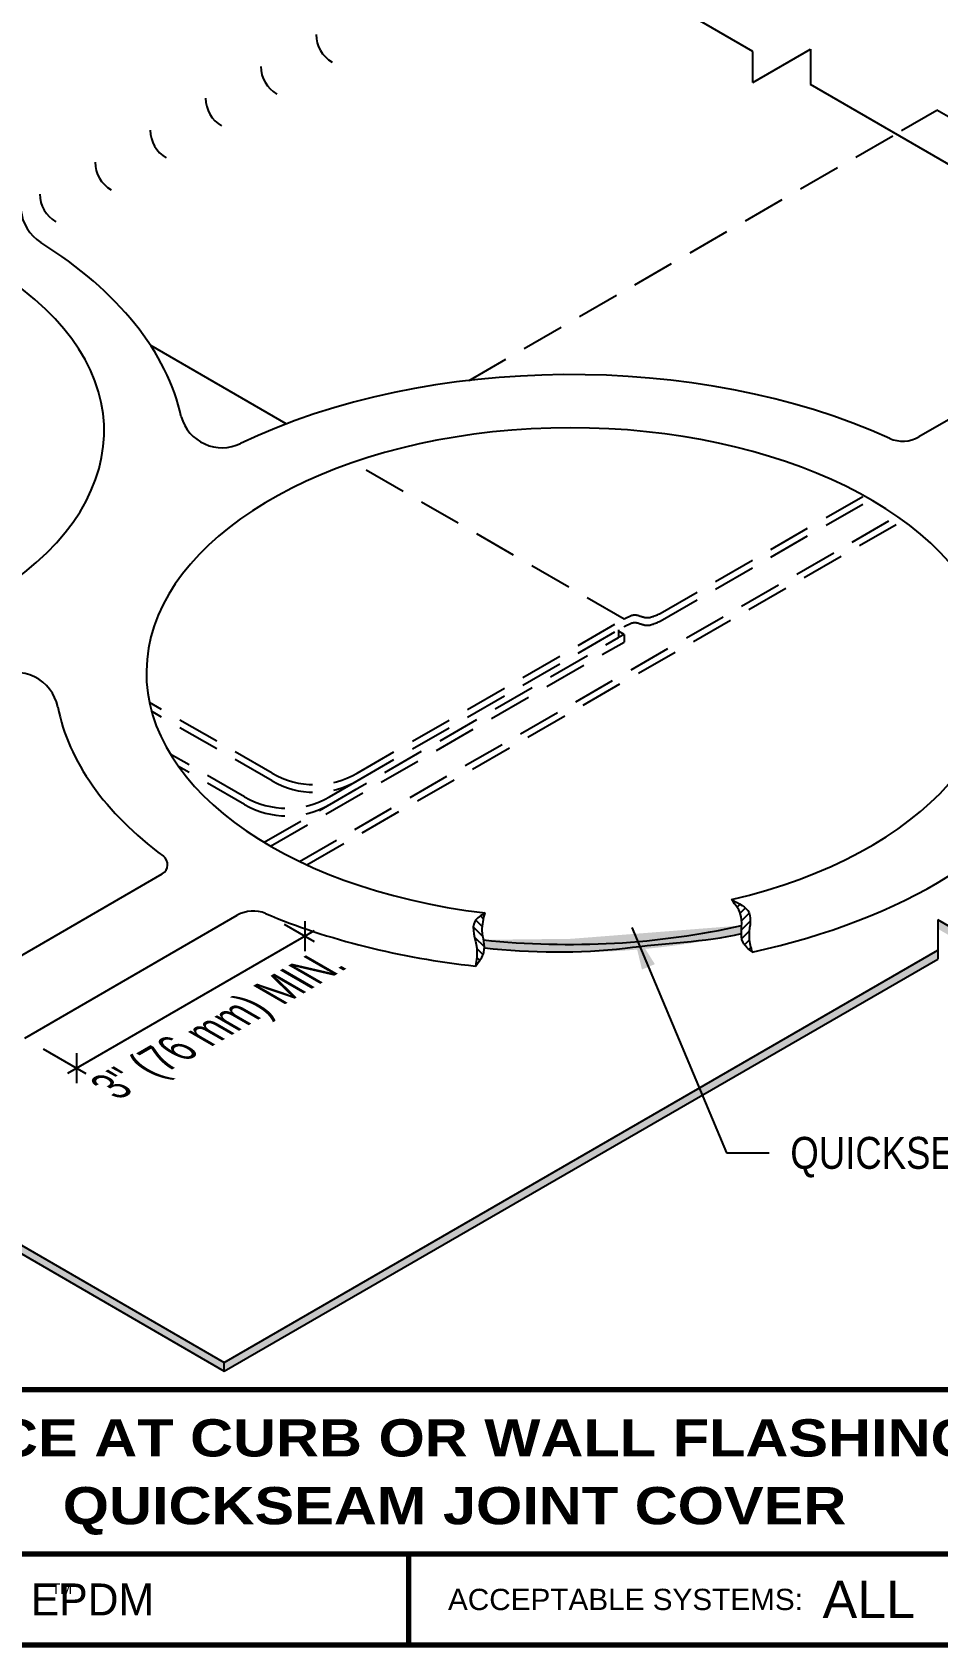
# Model space of a CAD drawing. Header units: inches. Extents: x 165.4 to 185.5, y 113.7 to 130.5.
# Drawn here: x 173.31 to 178.63, y 114.86 to 124.35 of the extents above; entities that cross this region are included whole.
import ezdxf
from ezdxf.enums import TextEntityAlignment as Align

# ---------------------------------------------------------------- set-up
doc = ezdxf.new("R2010")
doc.units = ezdxf.units.IN
doc.header["$MEASUREMENT"] = 0
doc.linetypes.add('HIDDEN', pattern=[0.375, 0.25, -0.125])
doc.layers.get('0').update_dxf_attribs({"linetype": 'CONTINUOUS'})
for name, color, linetype in [('FSBP-ANNO-NOTE', 7, 'CONTINUOUS'), ('FSBP-MEMBRANE', 7, 'CONTINUOUS'), ('FSBP-SEALANTS', 1, 'CONTINUOUS'), ('FSBP-TTLB', 7, 'CONTINUOUS'), ('FSBP-TTLB-TEXT', 7, 'CONTINUOUS')]:
    doc.layers.add(name, color=color, linetype=linetype)
doc.styles.add('FSBP_ARIAL', font='arial.ttf')
doc.styles.add('FSBP_ARIAL_BOLD', font='')
doc.styles.add('FSBP_ARIAL_NAR', font='ARIALN.TTF')
doc.styles.add('FSBP_BANKGOTHIC', font='bgothm.ttf')
doc.styles.get('FSBP_ARIAL_BOLD').set_extended_font_data('Arial Black')
doc.dimstyles.new('FSBP-LEADER', dxfattribs={"dimtxt": 0.1875, "dimasz": 0.25, "dimexe": 0.0625, "dimexo": 0.125, "dimgap": 0.125, "dimtad": 0, "dimtih": 1, "dimtoh": 1, "dimdec": 4, "dimzin": 0, "dimdsep": 46, "dimlunit": 4, "dimtxsty": 'FSBP_ARIAL_NAR', "dimcen": 0.09375, "dimclrd": 256, "dimclre": 256, "dimclrt": 256, "dimadec": 0, "dimazin": 0, "dimtfac": 1, "dimtdec": 4, "dimtofl": 0, "dimtmove": 0, "dimatfit": 3, "dimfxl": 1, "dimtolj": 1, "dimtzin": 0, "dimlwd": -1, "dimlwe": -1, "dimarcsym": 0})

# ---------------------------------------------------------------- blocks, each defined once
blk = doc.blocks.new('TTLB-EPDM_2')
at = {"layer": 'FSBP-TTLB', "const_width": 0.03125}
for points in [[(0, 0), (0, -1.5), (20, -1.5), (20, 0), (0, 0)], [(4.825208527206769, -0.9643749050531198), (15.84028770518938, -0.9643749050531198)]]:
    blk.add_lwpolyline(points, dxfattribs=at)
at = {"layer": 'FSBP-TTLB-TEXT', "const_width": 0.03125}
blk.add_lwpolyline([(10.06152282927678, -0.9643749050531198), (10.06152282927678, -1.5)], dxfattribs=at)
at = {"layer": 'FSBP-TTLB-TEXT', "style": 'FSBP_BANKGOTHIC'}
for s, height, p in [('RubberGard  EPDM', 0.1875, (7.443365678241776, -1.23218745252656)), ('TM', 0.0625, (8.023397742165457, -1.169706269210366))]:
    blk.add_text(s, height=height, dxfattribs=at).set_placement(p, align=Align.MIDDLE_CENTER)
at = {"layer": 'FSBP-TTLB-TEXT', "style": 'FSBP_ARIAL'}
blk.add_text('ACCEPTABLE SYSTEMS:', height=0.125, dxfattribs=at).set_placement((10.29281281591562, -1.23218745252656), align=Align.MIDDLE_LEFT)
at = {"layer": 'FSBP-TTLB-TEXT'}
for tag, height, style, p in [('MAXIMUM_WARRANTY', 0.1875, 'FSBP_ARIAL_BOLD', (18.03987100774941, 0.2240244307510579)), ('ACCPT_SYSTEMS', 0.21875, 'FSBP_ARIAL', (12.49438170418193, -1.23218745252656))]:
    blk.add_attdef(tag, text='', height=height, dxfattribs=dict(at, style=style)).set_placement(p, align=Align.MIDDLE_LEFT)
for tag, height, style, p in [('DETAIL_DESCP_LINE_1', 0.21875, 'FSBP_ARIAL_BOLD', (10.33118450231211, -0.2831249841755152)), ('DETAIL_DESCP_LINE_2', 0.21875, 'FSBP_ARIAL_BOLD', (10.33118450231211, -0.6812499208775904)), ('ISSUE_REV_DATE', 0.21875, 'FSBP_ARIAL', (16.84069633627263, -0.7282559425942452)), ('DETAIL_NUMBER', 0.4375, 'FSBP_ARIAL', (18.91941590748775, -0.8931630692489421))]:
    blk.add_attdef(tag, text='', height=height, dxfattribs=dict(at, style=style)).set_placement(p, align=Align.MIDDLE_CENTER)

msp = doc.modelspace()

# ---------------------------------------------------------------- hatches: boundary and pattern name
at = {"layer": 'FSBP-MEMBRANE'}
h = msp.add_hatch(color=256, dxfattribs=at)
edge = h.paths.add_edge_path()
edge.add_spline(control_points=[(168.8126740545392, 122.0857521403192), (168.8131125468826, 122.103010507559), (168.813551039226, 122.1202688747988), (168.8099413915396, 122.1361359608293)], knot_values=[0, 0, 0, 0, 0.04962066779482694, 0.04962066779482694, 0.04962066779482694, 0.04962066779482694], degree=3, periodic=0)
edge.add_line((168.8099413915398, 122.136135960828), (168.0314022031667, 121.6866461508461))
edge.add_line((168.0314022031667, 121.6866461508461), (168.0764022031667, 121.6606653887325))
edge.add_line((168.0764022031667, 121.6606653887325), (168.8126740545392, 122.0857521403192))
h.paths.add_polyline_path([(168.0764022031667, 121.6606653887325), (168.0314022031667, 121.6866461508461), (168.0314022031667, 121.1992059885482), (168.0764022031667, 121.1732252264347)])
h.paths.add_polyline_path([(168.2456606926303, 121.0755037919803), (168.2006606926304, 121.1014845540938), (167.8621437137031, 120.9060416851849), (167.9071437137031, 120.8800609230714)])
h.paths.add_polyline_path([(168.0764022031667, 120.782339488617), (168.0314022031667, 120.8083202507305), (168.0314022031667, 120.2948993263191, 0.2679491924311035), (168.1251522031667, 120.1325195631096), (171.1248876926985, 118.4006214707306), (171.1248876926986, 118.4525829949578), (168.1476522031667, 120.1714907062799, -0.2679491924310929), (168.0764022031667, 120.2948993263192)])
h.paths.add_polyline_path([(171.4634046716257, 118.4006214707307), (171.4634046716257, 118.4525829949577), (171.1248876926985, 118.2571401260489), (171.1248876926985, 118.2051786018218)])
h.paths.add_polyline_path([(171.4634046716257, 118.2571401260489), (171.4634046716257, 118.2051786018218), (174.4406401611577, 116.4862708904996), (174.4406401611577, 116.5382324147267)])
h = msp.add_hatch(color=256, dxfattribs=at)
h.paths.add_polyline_path([(183.4203792327303, 121.6707256607247), (183.4203792327303, 121.7226871849518), (178.942332783338, 119.1372858619515), (178.9423327833381, 119.0853243377245)])
h.paths.add_polyline_path([(178.9423327833381, 118.9071938412629), (178.9423327833381, 118.9591553654897), (178.6338017130888, 119.1372858619516), (178.6338017130888, 119.0853243377246)])
h.paths.add_polyline_path([(178.6338017130888, 118.9071938412628), (178.6338017130888, 118.9591553654897), (174.4406401611577, 116.5382324147267), (174.4406401611577, 116.4862708904997)])
h = msp.add_hatch(color=256, dxfattribs=at)
edge = h.paths.add_edge_path()
edge.add_spline(control_points=[(175.9693430115425, 118.9724460596217), (176.2440849390991, 118.9434929668624), (176.5262431687818, 118.9385853897655), (177.0347830276125, 118.9741096417131), (177.2623976943256, 119.0074403396582), (177.4797395051357, 119.0564006927938)], knot_values=[7.673399142728933, 7.673399142728933, 7.673399142728933, 7.673399142728933, 7.974389437899502, 7.974389437899502, 8.22556291351935, 8.22556291351935, 8.22556291351935, 8.22556291351935], degree=3, periodic=0)
edge.add_spline(control_points=[(177.4797395051357, 119.0564006927938), (177.4795946838007, 119.0720148864034), (177.4808680757369, 119.0882886515428), (177.4815521009555, 119.1044457317665)], knot_values=[0.1328891617353925, 0.1328891617353925, 0.1328891617353925, 0.1328891617353925, 0.1790828079567775, 0.1790828079567775, 0.1790828079567775, 0.1790828079567775], degree=3, periodic=0)
edge.add_ellipse((176.4691833797384, 120.5841821466164), major_axis=(-2.755675960631075, 0), ratio=0.5773502691896265, start_angle=439.4446489883301, end_angle=471.55386818587317, ccw=False)
edge.add_spline(control_points=[(175.9643839943621, 119.0201139916327), (175.9670605500398, 119.0039062081248), (175.96943832374, 118.9878822044257), (175.9693430115424, 118.9724460596217)], knot_values=[0.1213086251220893, 0.1213086251220893, 0.1213086251220893, 0.1213086251220893, 0.1690627143805491, 0.1690627143805491, 0.1690627143805491, 0.1690627143805491], degree=3, periodic=0)
at = {"layer": 'FSBP-SEALANTS'}
h = msp.add_hatch(dxfattribs=at)
h.set_pattern_fill('ANSI31', color=256, scale=0.3, style=0)
h.set_pattern_definition([(45, (-242.2330342670857, 234.680260503734), (-0.02651650429449553, 0.02651650429449553), [])])
edge = h.paths.add_edge_path()
edge.add_spline(control_points=[(177.4217579581065, 119.2561424052863), (177.4466431508462, 119.224791081539), (177.5041757264456, 119.1523093281326), (177.4585083912445, 119.0168715528848), (177.5217224222259, 118.9656539242545), (177.5432937290859, 118.948176298375)], knot_values=[0, 0, 0, 0, 0.1153136091353959, 0.2665958429426017, 0.3449614051574195, 0.3449614051574195, 0.3449614051574195, 0.3449614051574195], degree=3, periodic=0)
edge.add_spline(control_points=[(177.5432937290859, 118.948176298375), (177.5347188172839, 118.9750011504186), (177.5111200299908, 119.0488251141127), (177.5600562446997, 119.1894248846336), (177.465599768703, 119.2349923464101), (177.4217579581065, 119.2561424052863)], knot_values=[0, 0, 0, 0, 0.08472482391216962, 0.2331689402909999, 0.3617494373270196, 0.3617494373270196, 0.3617494373270196, 0.3617494373270196], degree=3, periodic=0)
h = msp.add_hatch(dxfattribs=at)
h.set_pattern_fill('ANSI31', color=256, scale=0.3, angle=90, style=0)
h.set_pattern_definition([(135, (-242.2330342670857, 234.680260503734), (-0.02651650429449553, -0.02651650429449553), [])])
edge = h.paths.add_edge_path()
edge.add_spline(control_points=[(175.9643839943621, 119.0201139916327), (175.9614026810631, 119.0381672235986), (175.9514261725968, 119.09257728694), (175.9647830863315, 119.1440605400473), (175.9736522085992, 119.178245927152)], knot_values=[0.1690627143805491, 0.1690627143805491, 0.1690627143805491, 0.1690627143805491, 0.2222541733043322, 0.3273752682234456, 0.3273752682234456, 0.3273752682234456, 0.3273752682234456], degree=3, periodic=0)
edge.add_spline(control_points=[(175.9736522085992, 119.178245927152), (175.9492018816951, 119.1631614280626), (175.8760762653798, 119.1180469681601), (175.9367940732911, 118.9852621460417), (175.9227644493495, 118.900417771379), (175.9171306375408, 118.8663472045654)], knot_values=[0, 0, 0, 0, 0.0787757215853601, 0.235601070456557, 0.3408350238100688, 0.3408350238100688, 0.3408350238100688, 0.3408350238100688], degree=3, periodic=0)
edge.add_spline(control_points=[(175.9171306375408, 118.8663472045654), (175.9385186893458, 118.8925123956441), (175.9656645603881, 118.9257214466274), (175.9692916564114, 118.964128915972), (175.9693430115424, 118.9724460596217)], knot_values=[0, 0, 0, 0, 0.09557826140284115, 0.1213086251220893, 0.1213086251220893, 0.1213086251220893, 0.1213086251220893], degree=3, periodic=0)
edge.add_spline(control_points=[(175.9693430115424, 118.9724460596217), (175.96943832374, 118.9878822044257), (175.9670605500398, 119.0039062081248), (175.9643839943621, 119.0201139916327)], knot_values=[0.1213086251220893, 0.1213086251220893, 0.1213086251220893, 0.1213086251220893, 0.1690627143805491, 0.1690627143805491, 0.1690627143805491, 0.1690627143805491], degree=3, periodic=0)

# ---------------------------------------------------------------- linework, layer by layer
at = {"layer": 'FSBP-ANNO-NOTE'}
for p, q in [((174.7921920525786, 119.1121432168601), (174.9692914390883, 119.0098948383854)), ((174.9151648513517, 118.952756490737), (174.9151648513517, 119.1295331860337)), ((174.9692914390882, 119.0723948383854), (173.5196379492118, 118.2354370057735)), ((173.376364759072, 118.3806558206683), (173.6278911246848, 118.2354370057734)), ((173.5737645369483, 118.1782986581251), (173.5737645369483, 118.3550753534217))]:
    msp.add_line(p, q, dxfattribs=at)
at = {"layer": 'FSBP-MEMBRANE'}
for p, q in [((177.5475107455431, 124.2393346473747), (176.3704376659738, 124.9189181067198)), ((177.5475107455432, 124.0568821595223), (177.8860277244704, 124.2523250284311)), ((177.5475107455432, 124.0568821595223), (177.5475107455431, 124.2393346473747)), ((177.8860277244704, 124.2523250284311), (177.8860277244703, 124.0438917784657)), ((180.1348308398333, 122.7455446944564), (177.8860277244703, 124.0438917784657)), ((178.421892742367, 123.7740794227792), (178.628895516502, 123.893592530149)), ((179.4451656062957, 123.4223187740752), (178.628895516502, 123.893592530149)), ((174.8050731236476, 122.0507197424596), (174.0081672872198, 122.51081354164)), ((176.7576808547802, 120.8407462418852), (176.7576808547802, 120.7957462524766)), ((176.7902736354594, 120.8145637031754), (176.7576808547802, 120.7957462524766)), ((176.7902736354594, 120.8145637031754), (176.7902736354594, 120.7695636921909)), ((178.9423327833381, 118.9591553654897), (178.6338017130888, 119.1372858619515)), ((178.6338017130888, 119.1372858619515), (178.6338017130888, 118.9071938412628)), ((174.4406401611576, 116.5382324147267), (178.6338017130888, 118.9591553654897)), ((174.4406401611576, 116.4862708904997), (178.6338017130888, 118.9071938412628)), ((171.4634046716258, 118.2571401260489), (174.4406401611576, 116.5382324147267)), ((171.4634046716257, 118.2051786018218), (174.4406401611576, 116.4862708904997)), ((174.4406401611577, 116.4862708904996), (174.4406401611577, 116.5382324147267))]:
    msp.add_line(p, q, dxfattribs=at)
at = {"layer": 'FSBP-MEMBRANE', "linetype": 'HIDDEN'}
for p, q in [((175.8793725660397, 122.3061547145566), (178.4218927423671, 123.7740794227793)), ((176.7902736354594, 120.9045636925696), (175.1973618622421, 121.824231733632)), ((177.0034569846632, 120.9376451563246), (178.2002797218942, 121.6286310858023)), ((177.0034569860655, 120.892645157119), (178.2396815853154, 121.606379762232)), ((174.8830526765533, 119.4809291581626), (178.3945685601068, 121.5083037987959)), ((174.9260651890743, 119.4607624438451), (178.4294983339265, 121.4834705131133)), ((175.2215034628384, 119.998833808986), (176.7902736354594, 120.9045636925696)), ((175.2215034613407, 119.9538338078167), (176.7902736354595, 120.8595636926358)), ((176.7902736354594, 120.8145637031754), (176.7576808547803, 120.8333811538741)), ((174.7131801249032, 119.5703531947394), (176.7902736354594, 120.7695636921909)), ((175.0591237024179, 119.8150838089863), (176.7576808547802, 120.7957462524766)), ((174.7215034628384, 119.998833808986), (174.0010023555859, 120.4148153151141)), ((174.7215034606866, 119.953833807439), (174.013701261937, 120.3624835987366)), ((174.5591237025308, 119.8600838089861), (174.1235396691139, 120.1115683583638)), ((174.5591237024179, 119.8150838089863), (174.1716519914767, 120.0387906830015)), ((175.0591237025309, 119.860083808986), (175.2215034613407, 119.9538338078167)), ((174.6746397019628, 119.5931018711801), (175.2740061087183, 119.9391462274635))]:
    msp.add_line(p, q, dxfattribs=at)
at = {"layer": 'FSBP-MEMBRANE'}
for centre in [(175.1678117074144, 124.3386098247462), (174.8430521809953, 124.1511098247462), (174.5182926545762, 123.9636098247462), (174.193533128157, 123.7761098247462), (173.8687736017378, 123.5886098247462), (173.5440140753187, 123.4011098247462)]:
    msp.add_arc(centre, 0.1875, 180, 240.0000000000002, dxfattribs=at)
at = {"layer": 'FSBP-MEMBRANE', "linetype": 'HIDDEN'}
for centre, start, end in [((174.9715034628384, 120.4318465108782), 239.9999999999994, 299.9999999999997), ((174.9715034606866, 120.3868465093313), 240.0000000000002, 300.000000086549), ((174.8091237025309, 120.2930965108782), 239.9999999999922, 299.9999999999997), ((174.8091237024179, 120.2480965108785), 240.0000000000002, 299.9999999999989)]:
    msp.add_arc(centre, 0.5, start, end, dxfattribs=at)
at = {"layer": 'FSBP-MEMBRANE'}
msp.add_ellipse((176.4691833797384, 120.5841821466164), major_axis=(-2.755675960631075, 0), ratio=0.5773502691896265, start_param=7.669756005117128, end_param=8.230167600358827, dxfattribs=at)
at = {"layer": 'FSBP-MEMBRANE', "linetype": 'HIDDEN'}
for points in [[(176.7902736354594, 120.9045636925696), (176.8582578619582, 120.9289064577646), (176.9126374495883, 120.9141530859023), (177.0034569846634, 120.9376451563247)], [(176.7902736354594, 120.8595636926358), (176.8582578619098, 120.8839064578134), (176.9126374495012, 120.8691530859618), (177.0034569860658, 120.8926451571191)]]:
    msp.add_spline(points, degree=3, dxfattribs=at)
at = {"layer": 'FSBP-MEMBRANE'}
msp.add_open_spline([(175.9693430115425, 118.9724460596217), (176.2440849390991, 118.9434929668624), (176.5262431687818, 118.9385853897655), (177.0239027771343, 119.0000043364914), (177.2623976943256, 119.0074403396582), (177.4797395051357, 119.0564006927938)], degree=3, knots=[7.673399142728933, 7.673399142728933, 7.673399142728933, 7.673399142728933, 7.974389437899502, 7.974389437899502, 8.22556291351935, 8.22556291351935, 8.22556291351935, 8.22556291351935], dxfattribs=at)
at = {"layer": 'FSBP-SEALANTS'}
for p, q in [((179.727561848826, 122.6699000872645), (178.5227257784924, 121.9742876577282)), ((172.9630407826195, 118.7644020287514), (174.0765588933286, 119.4072920097168)), ((173.2681115835989, 118.4431558206683), (174.5171952502926, 119.1643146118743))]:
    msp.add_line(p, q, dxfattribs=at)
for centre, radius, start, end in [((173.4950039847076, 123.3280448334002), 0.25, 184.7939557141954, 237.8420030379177), ((174.4280097291695, 122.160885318926), 0.25, 195.9763836104928, 295.6448533873161), ((178.4289757784925, 122.1366674209376), 0.1875, 245.5952315430283, 300.0000000000231), ((173.2163198638872, 120.3402971291041), 0.25, 11.22321449834046, 117.4782046399783), ((174.0453088933285, 119.4614185974534), 0.0625, 300.0000000000377, 53.45779463884328), ((174.6109452502927, 119.0019348486647), 0.1875, 67.08909049700935, 120.0000000000159)]:
    msp.add_arc(centre, radius, start, end, dxfattribs=at)
for centre, major_axis, ratio, start_param, end_param in [((171.2850525722961, 121.9828696539521), (-2.924327396737289, 0.164712433468788), 0.5860097364840406, 3.300890054107794, 3.956135977482541), ((171.2850525722961, 121.9828696539521), (2.449560795314949, 0.03889233843208281), 0.5737381955130963, -2.237175701791124, 0.769778201959253), ((176.4764308551205, 120.5883664784792), (-3.034611651031639, 0), 0.577350269189626, 4.046325382340269, 5.40606057328524), ((176.4764308551205, 120.5883664784792), (-2.493613096537683, 0), 0.5773502691896284, 1.959619127420126, 7.650963323687813), ((176.4764308551205, 120.5883664784792), (-3.034611651031639, 0), 0.577350269189626, 1.930038492740789, 3.768348238885378), ((176.4764308551205, 120.5883664784792), (-3.034611651031639, 0), 0.577350269189626, 6.397249582502095, 6.945016504362801), ((176.4764308551205, 120.5883664784792), (-3.034611651031639, 0), 0.577350269189626, 7.222077236915831, 7.668614881122822)]:
    msp.add_ellipse(centre, major_axis=major_axis, ratio=ratio, start_param=start_param, end_param=end_param, dxfattribs=at)
for points in [[(177.4217579581065, 119.2561424052863), (177.5248609284275, 119.1793132329036), (177.5248493928478, 119.030869116973), (177.5432937290859, 118.948176298375)], [(177.5432937290859, 118.948176298375), (177.4894810168122, 119.0051443011396), (177.4790466476965, 119.156066261791), (177.4217579581065, 119.2561424052863)], [(175.9736522085992, 119.178245927152), (175.91316868556, 119.1277745713938), (175.9242416518499, 118.9713406253779), (175.9171306375408, 118.8663472045654)], [(175.9171306375408, 118.8663472045654), (175.9666949027732, 118.9480698309596), (175.9573327594917, 119.074399308633), (175.9736522085992, 119.178245927152)]]:
    msp.add_spline(points, degree=3, dxfattribs=at)

# ---------------------------------------------------------------- block references
at = {"ltscale": 1.75}
ref = msp.add_blockref('TTLB-EPDM_2', (165.4627011304549, 116.3776288297689), dxfattribs=at)
ref.add_attrib('DETAIL_DESCP_LINE_1', 'LAP SPLICE AT CURB OR WALL FLASHING USING', dxfattribs={"layer": 'FSBP-TTLB-TEXT', "height": 0.21875, "style": 'FSBP_ARIAL_BOLD'}).set_placement((175.7938856327671, 116.0945038455934), align=Align.MIDDLE_CENTER)
ref.add_attrib('DETAIL_DESCP_LINE_2', 'QUICKSEAM JOINT COVER', dxfattribs={"layer": 'FSBP-TTLB-TEXT', "height": 0.21875, "style": 'FSBP_ARIAL_BOLD'}).set_placement((175.7938856327671, 115.6963789088913), align=Align.MIDDLE_CENTER)
ref.add_attrib('ACCPT_SYSTEMS', 'ALL', dxfattribs={"layer": 'FSBP-TTLB-TEXT', "height": 0.21875, "style": 'FSBP_ARIAL'}).set_placement((177.9570828346369, 115.1454413772424), align=Align.MIDDLE_LEFT)

# ---------------------------------------------------------------- texts
at = {"layer": 'FSBP-ANNO-NOTE', "style": 'FSBP_ARIAL_NAR', "oblique": 329.9999999999999}
msp.add_text('3" (76 mm) MIN.', height=0.1875, rotation=30.00000000000054, dxfattribs=at).set_placement((174.4609710450961, 118.5289159220794), align=Align.MIDDLE)
at = {"layer": 'FSBP-ANNO-NOTE', "style": 'FSBP_ARIAL_NAR'}
msp.add_text('QUICKSEAM  JOINT COVER (SEE NOTE #3)', height=0.1875, dxfattribs=at).set_placement((177.7676792728672, 117.7686819724748), align=Align.MIDDLE_LEFT)

# ---------------------------------------------------------------- leaders
at = {"layer": 'FSBP-ANNO-NOTE'}
msp.add_leader([(176.8366709884964, 119.0919662890379), (177.3926792728672, 117.7686819724748), (177.6426792728672, 117.7686819724748)], dimstyle='FSBP-LEADER', dxfattribs=at)

doc.saveas('drawing.dxf')
